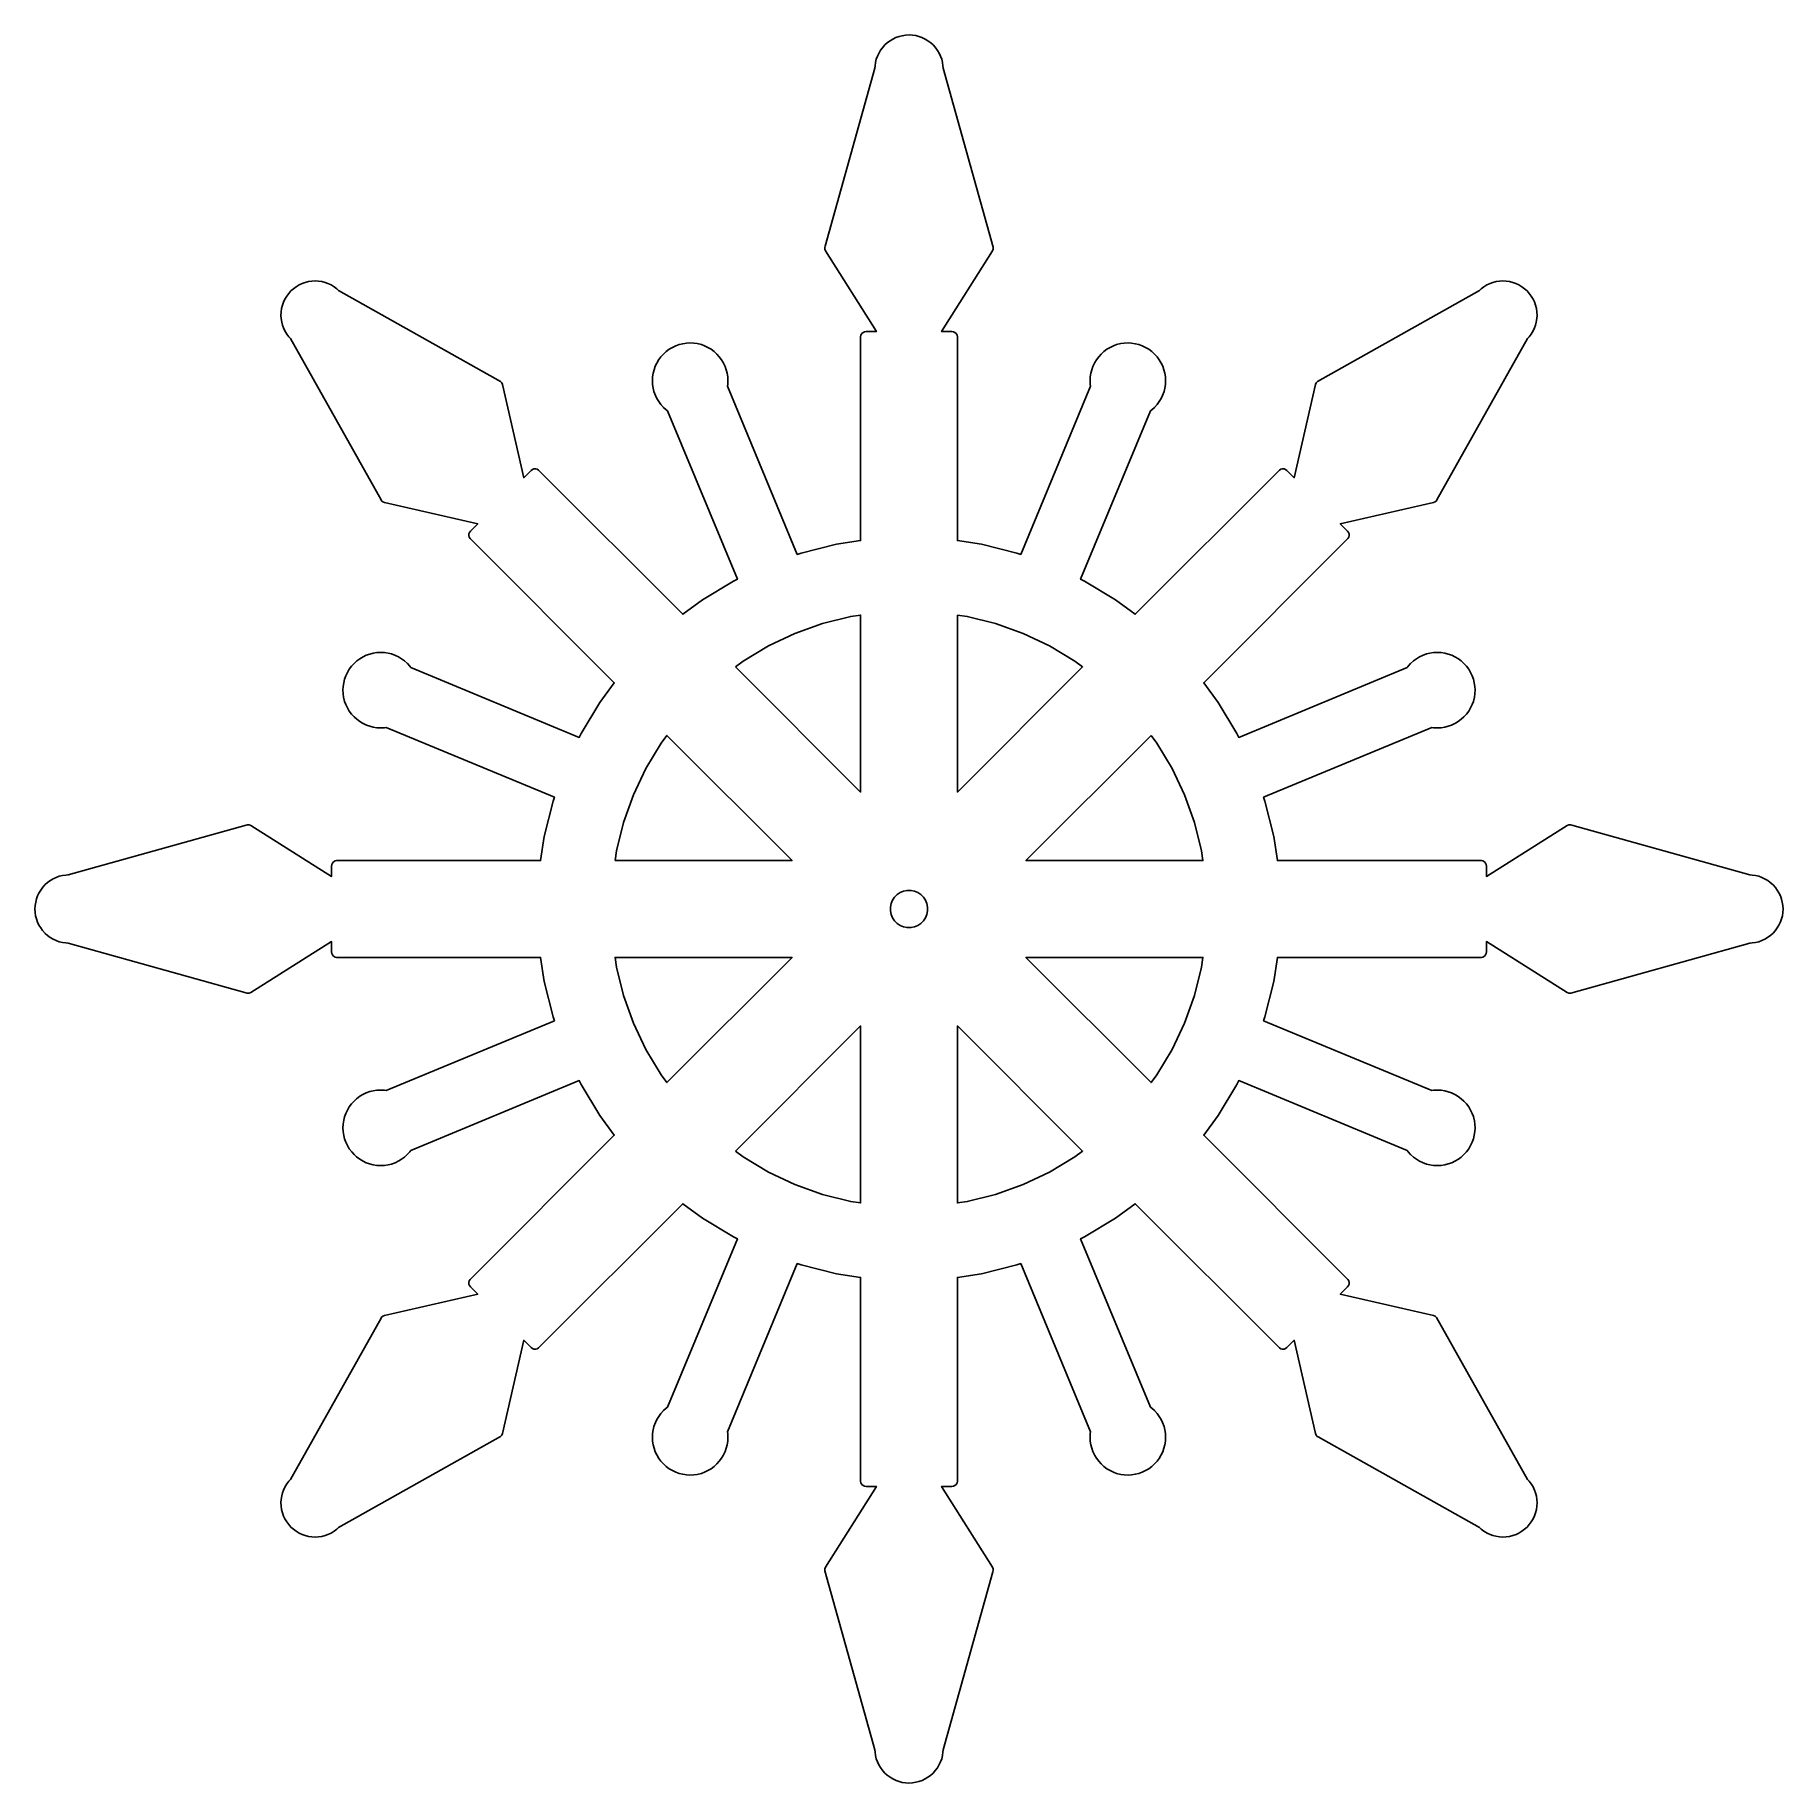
# Model space of a CAD drawing. Header units: millimetres. Extents: x -252 to 252, y -252 to 252.
import ezdxf

# ---------------------------------------------------------------- set-up
doc = ezdxf.new("R2010")
doc.units = ezdxf.units.MM
doc.layers.add('CUT_INNER', color=5, linetype='Continuous')
doc.layers.add('CUT_OUTER', color=1, linetype='Continuous')

msp = doc.modelspace()

# ---------------------------------------------------------------- linework, layer by layer
at = {"layer": 'CUT_INNER'}
for points in [[(-49.97, 69.69), (-47.69, 71.38), (-40.47, 75.71), (-32.85, 79.31), (-24.92, 82.15), (-16.75, 84.2), (-13.95, 84.61), (-13.95, 33.67), (-49.97, 69.69)], [(13.95, 84.61), (16.75, 84.2), (24.92, 82.15), (32.85, 79.31), (40.47, 75.71), (47.69, 71.38), (49.97, 69.69), (13.95, 33.67), (13.95, 84.61)], [(-84.61, 13.95), (-84.2, 16.75), (-82.15, 24.92), (-79.31, 32.85), (-75.71, 40.47), (-71.38, 47.69), (-69.69, 49.97), (-33.67, 13.95), (-84.61, 13.95)], [(69.69, 49.97), (71.38, 47.69), (75.71, 40.47), (79.31, 32.85), (82.15, 24.92), (84.2, 16.75), (84.61, 13.95), (33.67, 13.95), (69.69, 49.97)], [(5.37, 0.53), (5.37, -0.53), (5.17, -1.57), (4.76, -2.54), (4.17, -3.42), (3.42, -4.17), (2.54, -4.76), (1.57, -5.17), (0.53, -5.37), (-0.53, -5.37), (-1.57, -5.17), (-2.54, -4.76), (-3.42, -4.17), (-4.17, -3.42), (-4.76, -2.54), (-5.17, -1.57), (-5.37, -0.53), (-5.37, 0.53), (-5.17, 1.57), (-4.76, 2.54), (-4.17, 3.42), (-3.42, 4.17), (-2.54, 4.76), (-1.57, 5.17), (-0.53, 5.37), (0.53, 5.37), (1.57, 5.17), (2.54, 4.76), (3.42, 4.17), (4.17, 3.42), (4.76, 2.54), (5.17, 1.57), (5.37, 0.53)], [(-82.15, -24.92), (-84.2, -16.75), (-84.61, -13.95), (-33.67, -13.95), (-69.69, -49.97), (-71.38, -47.69), (-75.71, -40.47), (-79.31, -32.85), (-82.15, -24.92)], [(71.38, -47.69), (69.69, -49.97), (33.67, -13.95), (84.61, -13.95), (84.2, -16.75), (82.15, -24.92), (79.31, -32.85), (75.71, -40.47), (71.38, -47.69)], [(-49.97, -69.69), (-13.95, -33.67), (-13.95, -84.61), (-16.75, -84.2), (-24.92, -82.15), (-32.85, -79.31), (-40.47, -75.71), (-47.69, -71.38), (-49.97, -69.69)], [(32.85, -79.31), (24.92, -82.15), (16.75, -84.2), (13.95, -84.61), (13.95, -33.67), (49.97, -69.69), (47.69, -71.38), (40.47, -75.71), (32.85, -79.31)]]:
    msp.add_lwpolyline(points, close=True, dxfattribs=at)
at = {"layer": 'CUT_OUTER'}
msp.add_lwpolyline([(-102.05, -32.19), (-150.51, -52.26), (-151.01, -52.19), (-152, -52.14), (-153.14, -52.19), (-154.2, -52.34), (-155.16, -52.58), (-156.23, -52.96), (-157.2, -53.42), (-158.05, -53.92), (-159.03, -54.65), (-159.76, -55.31), (-160.47, -56.1), (-161.11, -56.96), (-161.66, -57.87), (-162.14, -58.91), (-162.47, -59.84), (-162.71, -60.8), (-162.89, -61.93), (-162.94, -62.99), (-162.89, -64.06), (-162.71, -65.19), (-162.47, -66.15), (-162.14, -67.08), (-161.66, -68.11), (-161.11, -69.03), (-160.42, -69.94), (-159.76, -70.67), (-159.03, -71.34), (-158.11, -72.02), (-157.13, -72.61), (-156.23, -73.03), (-155.31, -73.36), (-154.2, -73.64), (-153.14, -73.8), (-152.08, -73.85), (-150.94, -73.79), (-149.96, -73.64), (-149, -73.41), (-147.92, -73.03), (-146.89, -72.53), (-146.05, -72.02), (-145.19, -71.39), (-144.35, -70.61), (-143.68, -69.88), (-143.38, -69.47), (-94.92, -49.4), (-94.37, -50.53), (-89.01, -59.48), (-84.83, -65.11), (-126.36, -106.65), (-126.6, -107.05), (-126.72, -107.51), (-126.7, -107.98), (-126.54, -108.42), (-126.26, -108.8), (-124.15, -110.91), (-150.94, -117.02), (-151.45, -117.23), (-151.8, -117.54), (-151.98, -117.79), (-178.08, -164.2), (-178.56, -164.72), (-179.09, -165.43), (-179.66, -166.39), (-180.07, -167.27), (-180.36, -168.1), (-180.58, -168.96), (-180.74, -169.99), (-180.79, -170.88), (-180.74, -171.92), (-180.6, -172.87), (-180.36, -173.81), (-180.01, -174.79), (-179.63, -175.59), (-179.13, -176.42), (-178.56, -177.19), (-177.91, -177.91), (-177.19, -178.56), (-176.42, -179.13), (-175.59, -179.63), (-174.72, -180.04), (-173.81, -180.36), (-172.87, -180.6), (-171.92, -180.74), (-170.96, -180.79), (-169.99, -180.74), (-169.04, -180.6), (-168.1, -180.36), (-167.27, -180.07), (-166.32, -179.63), (-165.5, -179.13), (-164.72, -178.56), (-164.2, -178.08), (-117.6, -151.85), (-117.23, -151.45), (-117.02, -150.94), (-110.91, -124.15), (-108.8, -126.26), (-108.42, -126.54), (-107.98, -126.7), (-107.51, -126.72), (-107.05, -126.6), (-106.65, -126.36), (-65.11, -84.83), (-59.48, -89.01), (-50.53, -94.37), (-49.4, -94.92), (-69.47, -143.38), (-69.88, -143.68), (-70.67, -144.4), (-71.39, -145.19), (-72.02, -146.05), (-72.57, -146.96), (-72.99, -147.85), (-73.41, -149), (-73.64, -149.96), (-73.8, -151.01), (-73.85, -152.08), (-73.8, -153.14), (-73.64, -154.2), (-73.38, -155.23), (-73.03, -156.23), (-72.61, -157.13), (-71.98, -158.18), (-71.39, -158.97), (-70.61, -159.81), (-69.88, -160.47), (-69.03, -161.11), (-68.11, -161.66), (-67.15, -162.11), (-66.15, -162.47), (-65.11, -162.73), (-64.06, -162.89), (-63.07, -162.94), (-61.93, -162.89), (-60.95, -162.74), (-59.77, -162.45), (-58.84, -162.11), (-57.87, -161.66), (-56.96, -161.11), (-56.1, -160.47), (-55.31, -159.76), (-54.6, -158.97), (-53.96, -158.11), (-53.45, -157.27), (-52.93, -156.16), (-52.6, -155.23), (-52.34, -154.2), (-52.19, -153.14), (-52.13, -152.08), (-52.19, -151.01), (-52.26, -150.51), (-32.19, -102.05), (-31, -102.46), (-20.88, -105), (-13.95, -106.03), (-13.94, -164.77), (-13.82, -165.22), (-13.58, -165.62), (-13.23, -165.94), (-12.81, -166.14), (-12.35, -166.21), (-9.36, -166.21), (-23.99, -189.48), (-24.2, -189.98), (-24.22, -190.53), (-9.82, -242.03), (-9.78, -242.73), (-9.64, -243.69), (-9.41, -244.62), (-9.08, -245.53), (-8.67, -246.4), (-8.22, -247.16), (-7.55, -248.07), (-6.95, -248.72), (-6.24, -249.37), (-5.46, -249.94), (-4.7, -250.4), (-3.69, -250.88), (-2.85, -251.18), (-1.92, -251.41), (-0.96, -251.55), (-0.08, -251.6), (0.96, -251.55), (1.99, -251.39), (2.85, -251.18), (3.76, -250.85), (4.7, -250.4), (5.46, -249.94), (6.17, -249.42), (6.95, -248.72), (7.65, -247.94), (8.17, -247.23), (8.63, -246.47), (9.11, -245.46), (9.41, -244.62), (9.64, -243.69), (9.78, -242.73), (9.82, -242.03), (24.17, -190.76), (24.23, -190.45), (24.18, -189.91), (23.99, -189.48), (9.36, -166.21), (12.35, -166.21), (12.81, -166.14), (13.23, -165.94), (13.58, -165.62), (13.82, -165.22), (13.94, -164.77), (13.95, -106.03), (20.88, -105), (31, -102.46), (32.19, -102.05), (52.26, -150.51), (52.19, -151.01), (52.13, -152.08), (52.19, -153.14), (52.34, -154.2), (52.6, -155.23), (52.93, -156.16), (53.45, -157.27), (53.96, -158.11), (54.6, -158.97), (55.31, -159.76), (56.1, -160.47), (56.96, -161.11), (57.87, -161.66), (58.84, -162.11), (59.77, -162.45), (60.95, -162.74), (61.93, -162.89), (63.07, -162.94), (64.06, -162.89), (65.11, -162.73), (66.15, -162.47), (67.15, -162.11), (68.11, -161.66), (69.03, -161.11), (69.88, -160.47), (70.61, -159.81), (71.39, -158.97), (71.98, -158.18), (72.61, -157.13), (73.03, -156.23), (73.38, -155.23), (73.64, -154.2), (73.8, -153.14), (73.85, -152.08), (73.8, -151.01), (73.64, -149.96), (73.41, -149), (72.99, -147.85), (72.57, -146.96), (72.02, -146.05), (71.39, -145.19), (70.67, -144.4), (69.88, -143.68), (69.47, -143.38), (49.4, -94.92), (50.53, -94.37), (59.48, -89.01), (65.11, -84.83), (106.65, -126.36), (107.05, -126.6), (107.51, -126.72), (107.98, -126.7), (108.42, -126.54), (108.8, -126.26), (110.91, -124.15), (117.02, -150.94), (117.23, -151.45), (117.54, -151.8), (117.79, -151.98), (164.2, -178.08), (164.72, -178.56), (165.43, -179.09), (166.39, -179.66), (167.27, -180.07), (168.1, -180.36), (168.96, -180.58), (169.99, -180.74), (170.88, -180.79), (171.92, -180.74), (172.87, -180.6), (173.81, -180.36), (174.79, -180.01), (175.59, -179.63), (176.42, -179.13), (177.19, -178.56), (177.91, -177.91), (178.56, -177.19), (179.13, -176.42), (179.63, -175.59), (180.04, -174.72), (180.36, -173.81), (180.6, -172.87), (180.74, -171.92), (180.79, -170.96), (180.74, -169.99), (180.6, -169.04), (180.36, -168.1), (180.07, -167.27), (179.63, -166.32), (179.13, -165.5), (178.56, -164.72), (178.08, -164.2), (151.85, -117.6), (151.45, -117.23), (150.94, -117.02), (124.15, -110.91), (126.26, -108.8), (126.54, -108.42), (126.7, -107.98), (126.72, -107.51), (126.6, -107.05), (126.36, -106.65), (84.83, -65.11), (89.01, -59.48), (94.37, -50.53), (94.92, -49.4), (143.38, -69.47), (143.68, -69.88), (144.4, -70.67), (145.19, -71.39), (146.05, -72.02), (146.96, -72.57), (147.85, -72.99), (149, -73.41), (149.96, -73.64), (151.01, -73.8), (152.08, -73.85), (153.14, -73.8), (154.2, -73.64), (155.23, -73.38), (156.23, -73.03), (157.13, -72.61), (158.18, -71.98), (158.97, -71.39), (159.81, -70.61), (160.47, -69.88), (161.11, -69.03), (161.66, -68.11), (162.11, -67.15), (162.47, -66.15), (162.73, -65.11), (162.89, -64.06), (162.94, -63.07), (162.89, -61.93), (162.74, -60.95), (162.45, -59.77), (162.11, -58.84), (161.66, -57.87), (161.11, -56.96), (160.47, -56.1), (159.76, -55.31), (158.97, -54.6), (158.11, -53.96), (157.27, -53.45), (156.16, -52.93), (155.23, -52.6), (154.2, -52.34), (153.14, -52.19), (152.08, -52.13), (151.01, -52.19), (150.51, -52.26), (102.05, -32.19), (102.46, -31), (105, -20.88), (106.03, -13.95), (164.77, -13.94), (165.22, -13.82), (165.62, -13.58), (165.94, -13.23), (166.14, -12.81), (166.21, -12.35), (166.21, -9.36), (189.48, -23.99), (189.98, -24.2), (190.53, -24.22), (242.03, -9.82), (242.73, -9.78), (243.69, -9.64), (244.62, -9.41), (245.53, -9.08), (246.4, -8.67), (247.16, -8.22), (248.07, -7.55), (248.72, -6.95), (249.37, -6.24), (249.94, -5.46), (250.4, -4.7), (250.88, -3.69), (251.18, -2.85), (251.41, -1.92), (251.55, -0.96), (251.6, -0.08), (251.55, 0.96), (251.39, 1.99), (251.18, 2.85), (250.85, 3.76), (250.4, 4.7), (249.94, 5.46), (249.42, 6.17), (248.72, 6.95), (247.94, 7.65), (247.23, 8.17), (246.47, 8.63), (245.46, 9.11), (244.62, 9.41), (243.69, 9.64), (242.73, 9.78), (242.03, 9.82), (190.76, 24.17), (190.45, 24.23), (189.91, 24.18), (189.48, 23.99), (166.21, 9.36), (166.21, 12.35), (166.14, 12.81), (165.94, 13.23), (165.62, 13.58), (165.22, 13.82), (164.77, 13.94), (106.03, 13.95), (105, 20.88), (102.46, 31), (102.05, 32.19), (150.51, 52.26), (151.01, 52.19), (152.08, 52.13), (153.14, 52.19), (154.2, 52.34), (155.23, 52.6), (156.16, 52.93), (157.27, 53.45), (158.11, 53.96), (158.97, 54.6), (159.76, 55.31), (160.47, 56.1), (161.11, 56.96), (161.66, 57.87), (162.11, 58.84), (162.45, 59.77), (162.74, 60.95), (162.89, 61.93), (162.94, 63.07), (162.89, 64.06), (162.73, 65.11), (162.47, 66.15), (162.11, 67.15), (161.66, 68.11), (161.11, 69.03), (160.47, 69.88), (159.81, 70.61), (158.97, 71.39), (158.18, 71.98), (157.13, 72.61), (156.23, 73.03), (155.23, 73.38), (154.2, 73.64), (153.14, 73.8), (152.08, 73.85), (151.01, 73.8), (149.96, 73.64), (149, 73.41), (147.85, 72.99), (146.96, 72.57), (146.05, 72.02), (145.19, 71.39), (144.4, 70.67), (143.68, 69.88), (143.38, 69.47), (94.92, 49.4), (94.37, 50.53), (89.01, 59.48), (84.83, 65.11), (126.36, 106.65), (126.6, 107.05), (126.72, 107.51), (126.7, 107.98), (126.54, 108.42), (126.26, 108.8), (124.15, 110.91), (150.94, 117.02), (151.45, 117.23), (151.8, 117.54), (151.98, 117.79), (178.08, 164.2), (178.56, 164.72), (179.09, 165.43), (179.66, 166.39), (180.07, 167.27), (180.36, 168.1), (180.58, 168.96), (180.74, 169.99), (180.79, 170.88), (180.74, 171.92), (180.6, 172.87), (180.36, 173.81), (180.01, 174.79), (179.63, 175.59), (179.13, 176.42), (178.56, 177.19), (177.91, 177.91), (177.19, 178.56), (176.42, 179.13), (175.59, 179.63), (174.72, 180.04), (173.81, 180.36), (172.87, 180.6), (171.92, 180.74), (170.96, 180.79), (169.99, 180.74), (169.04, 180.6), (168.1, 180.36), (167.27, 180.07), (166.32, 179.63), (165.5, 179.13), (164.72, 178.56), (164.2, 178.08), (117.6, 151.85), (117.23, 151.45), (117.02, 150.94), (110.91, 124.15), (108.8, 126.26), (108.42, 126.54), (107.98, 126.7), (107.51, 126.72), (107.05, 126.6), (106.65, 126.36), (65.11, 84.83), (59.48, 89.01), (50.53, 94.37), (49.4, 94.92), (69.47, 143.38), (69.88, 143.68), (70.67, 144.4), (71.39, 145.19), (72.02, 146.05), (72.57, 146.96), (72.99, 147.85), (73.41, 149), (73.64, 149.96), (73.8, 151.01), (73.85, 152.08), (73.8, 153.14), (73.64, 154.2), (73.38, 155.23), (73.03, 156.23), (72.61, 157.13), (72.02, 158.11), (71.44, 158.91), (70.61, 159.81), (69.88, 160.47), (69.03, 161.11), (68.11, 161.66), (67.15, 162.11), (66.15, 162.47), (65.11, 162.73), (64.06, 162.89), (63.07, 162.94), (61.93, 162.89), (60.95, 162.74), (59.77, 162.45), (58.84, 162.11), (57.87, 161.66), (56.96, 161.11), (56.1, 160.47), (55.31, 159.76), (54.6, 158.97), (53.96, 158.11), (53.45, 157.27), (52.93, 156.16), (52.6, 155.23), (52.34, 154.2), (52.19, 153.14), (52.13, 152.08), (52.19, 151.01), (52.26, 150.51), (32.19, 102.05), (31, 102.46), (20.88, 105), (13.95, 106.03), (13.94, 164.77), (13.82, 165.22), (13.58, 165.62), (13.23, 165.94), (12.81, 166.14), (12.35, 166.21), (9.36, 166.21), (23.99, 189.48), (24.2, 189.98), (24.22, 190.53), (9.82, 242.03), (9.78, 242.73), (9.64, 243.69), (9.41, 244.62), (9.08, 245.53), (8.67, 246.4), (8.22, 247.16), (7.55, 248.07), (6.95, 248.72), (6.24, 249.37), (5.46, 249.94), (4.7, 250.4), (3.69, 250.88), (2.85, 251.18), (1.92, 251.41), (0.96, 251.55), (0.08, 251.6), (-0.96, 251.55), (-1.99, 251.39), (-2.85, 251.18), (-3.76, 250.85), (-4.7, 250.4), (-5.46, 249.94), (-6.17, 249.42), (-6.95, 248.72), (-7.65, 247.94), (-8.17, 247.23), (-8.63, 246.47), (-9.11, 245.46), (-9.41, 244.62), (-9.64, 243.69), (-9.78, 242.73), (-9.82, 242.03), (-24.17, 190.76), (-24.23, 190.45), (-24.18, 189.91), (-23.99, 189.48), (-9.36, 166.21), (-12.35, 166.21), (-12.81, 166.14), (-13.23, 165.94), (-13.58, 165.62), (-13.82, 165.22), (-13.94, 164.77), (-13.95, 106.03), (-20.88, 105), (-31, 102.46), (-32.19, 102.05), (-52.26, 150.51), (-52.19, 151.01), (-52.13, 152.08), (-52.19, 153.14), (-52.34, 154.2), (-52.6, 155.23), (-52.93, 156.16), (-53.45, 157.27), (-53.96, 158.11), (-54.6, 158.97), (-55.31, 159.76), (-56.1, 160.47), (-56.96, 161.11), (-57.87, 161.66), (-58.84, 162.11), (-59.77, 162.45), (-60.95, 162.74), (-61.93, 162.89), (-63.07, 162.94), (-64.06, 162.89), (-65.11, 162.73), (-66.15, 162.47), (-67.15, 162.11), (-68.11, 161.66), (-69.03, 161.11), (-69.88, 160.47), (-70.61, 159.81), (-71.39, 158.97), (-71.98, 158.18), (-72.61, 157.13), (-73.03, 156.23), (-73.38, 155.23), (-73.64, 154.2), (-73.8, 153.14), (-73.85, 152.08), (-73.8, 151.01), (-73.64, 149.96), (-73.41, 149), (-72.99, 147.85), (-72.57, 146.96), (-72.02, 146.05), (-71.39, 145.19), (-70.67, 144.4), (-69.88, 143.68), (-69.47, 143.38), (-49.4, 94.92), (-50.53, 94.37), (-59.48, 89.01), (-65.11, 84.83), (-106.65, 126.36), (-107.05, 126.6), (-107.51, 126.72), (-107.98, 126.7), (-108.42, 126.54), (-108.8, 126.26), (-110.91, 124.15), (-117.02, 150.94), (-117.23, 151.45), (-117.6, 151.85), (-164.2, 178.08), (-164.72, 178.56), (-165.5, 179.13), (-166.32, 179.63), (-167.27, 180.07), (-168.1, 180.36), (-169.04, 180.6), (-169.99, 180.74), (-170.96, 180.79), (-171.92, 180.74), (-172.87, 180.6), (-173.81, 180.36), (-174.72, 180.04), (-175.59, 179.63), (-176.42, 179.13), (-177.19, 178.56), (-177.91, 177.91), (-178.56, 177.19), (-179.13, 176.42), (-179.63, 175.59), (-180.04, 174.72), (-180.36, 173.81), (-180.6, 172.87), (-180.74, 171.92), (-180.79, 170.88), (-180.74, 169.99), (-180.58, 168.96), (-180.36, 168.1), (-180.07, 167.27), (-179.66, 166.39), (-179.09, 165.43), (-178.56, 164.72), (-178.08, 164.2), (-151.98, 117.79), (-151.8, 117.54), (-151.45, 117.23), (-150.94, 117.02), (-124.15, 110.91), (-126.26, 108.8), (-126.54, 108.42), (-126.7, 107.98), (-126.72, 107.51), (-126.6, 107.05), (-126.36, 106.65), (-84.83, 65.11), (-89.01, 59.48), (-94.37, 50.53), (-94.92, 49.4), (-143.38, 69.47), (-143.68, 69.88), (-144.4, 70.67), (-145.19, 71.39), (-146.05, 72.02), (-146.96, 72.57), (-147.85, 72.99), (-149, 73.41), (-149.96, 73.64), (-151.01, 73.8), (-152.08, 73.85), (-153.14, 73.8), (-154.2, 73.64), (-155.23, 73.38), (-156.23, 73.03), (-157.13, 72.61), (-158.11, 72.02), (-158.91, 71.44), (-159.81, 70.61), (-160.47, 69.88), (-161.11, 69.03), (-161.66, 68.11), (-162.11, 67.15), (-162.47, 66.15), (-162.73, 65.11), (-162.89, 64.06), (-162.94, 63.07), (-162.89, 61.93), (-162.74, 60.95), (-162.45, 59.77), (-162.11, 58.84), (-161.66, 57.87), (-161.11, 56.96), (-160.47, 56.1), (-159.76, 55.31), (-158.97, 54.6), (-158.11, 53.96), (-157.27, 53.45), (-156.16, 52.93), (-155.23, 52.6), (-154.2, 52.34), (-153.14, 52.19), (-152.08, 52.13), (-151.01, 52.19), (-150.51, 52.26), (-102.05, 32.19), (-102.46, 31), (-105, 20.88), (-106.03, 13.95), (-164.77, 13.94), (-165.22, 13.82), (-165.62, 13.58), (-165.94, 13.23), (-166.14, 12.81), (-166.21, 12.35), (-166.21, 9.36), (-189.48, 23.99), (-189.91, 24.18), (-190.45, 24.23), (-190.76, 24.17), (-242.03, 9.82), (-242.73, 9.78), (-243.69, 9.64), (-244.62, 9.41), (-245.46, 9.11), (-246.4, 8.67), (-247.3, 8.13), (-248.01, 7.6), (-248.66, 7.01), (-249.37, 6.24), (-249.94, 5.46), (-250.47, 4.56), (-250.85, 3.76), (-251.15, 2.93), (-251.39, 1.99), (-251.55, 0.96), (-251.6, 0.08), (-251.54, -1.04), (-251.41, -1.92), (-251.18, -2.85), (-250.85, -3.76), (-250.44, -4.63), (-249.94, -5.46), (-249.42, -6.17), (-248.66, -7.01), (-248.01, -7.6), (-247.23, -8.17), (-246.4, -8.67), (-245.53, -9.08), (-244.62, -9.41), (-243.69, -9.64), (-242.73, -9.78), (-242.03, -9.82), (-190.53, -24.22), (-189.98, -24.2), (-189.48, -23.99), (-166.21, -9.36), (-166.21, -12.35), (-166.14, -12.81), (-165.94, -13.23), (-165.62, -13.58), (-165.22, -13.82), (-164.77, -13.94), (-106.03, -13.95), (-105, -20.88), (-102.46, -31), (-102.05, -32.19)], close=True, dxfattribs=at)

doc.saveas('drawing.dxf')
